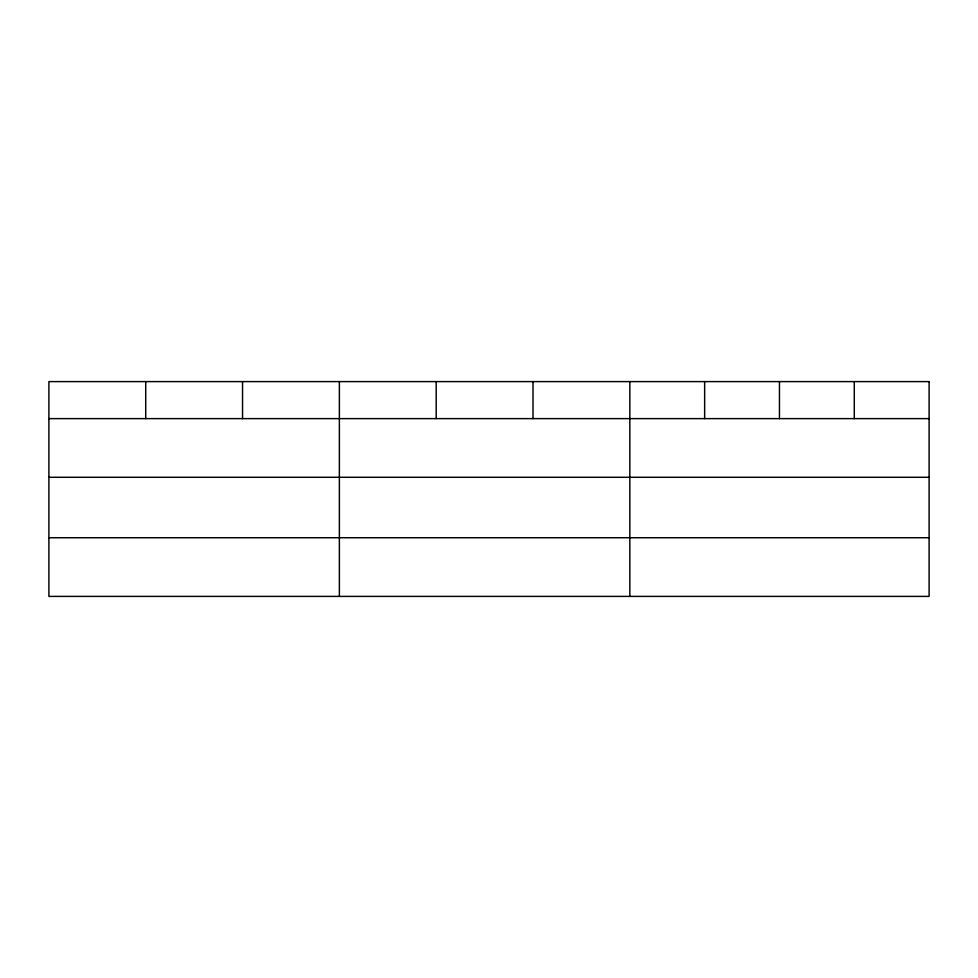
<?xml version="1.0" encoding="UTF-8"?>
<svg xmlns="http://www.w3.org/2000/svg" width="978" height="978" viewBox="0 0 978 978"><rect width="100%" height="100%" fill="white"/><g stroke="black" fill="none" stroke-linecap="round" stroke-linejoin="round"><path stroke-width="1.47" d="M48.9 418.621L929.1 418.621M48.9 477.288L929.1 477.288M48.9 537.729L929.1 537.729M854.283 381.603L854.283 418.621M779.466 381.603L779.466 418.621M704.649 381.603L704.649 418.621M629.832 381.603L629.832 596.397M533.01 381.603L533.01 418.621M436.188 381.603L436.188 418.621M339.366 381.603L339.366 596.397M242.544 381.603L242.544 418.621M145.722 381.603L145.722 418.621M929.1 381.603L48.9 381.603L48.9 596.397L929.1 596.397L929.1 381.603"/></g></svg>
